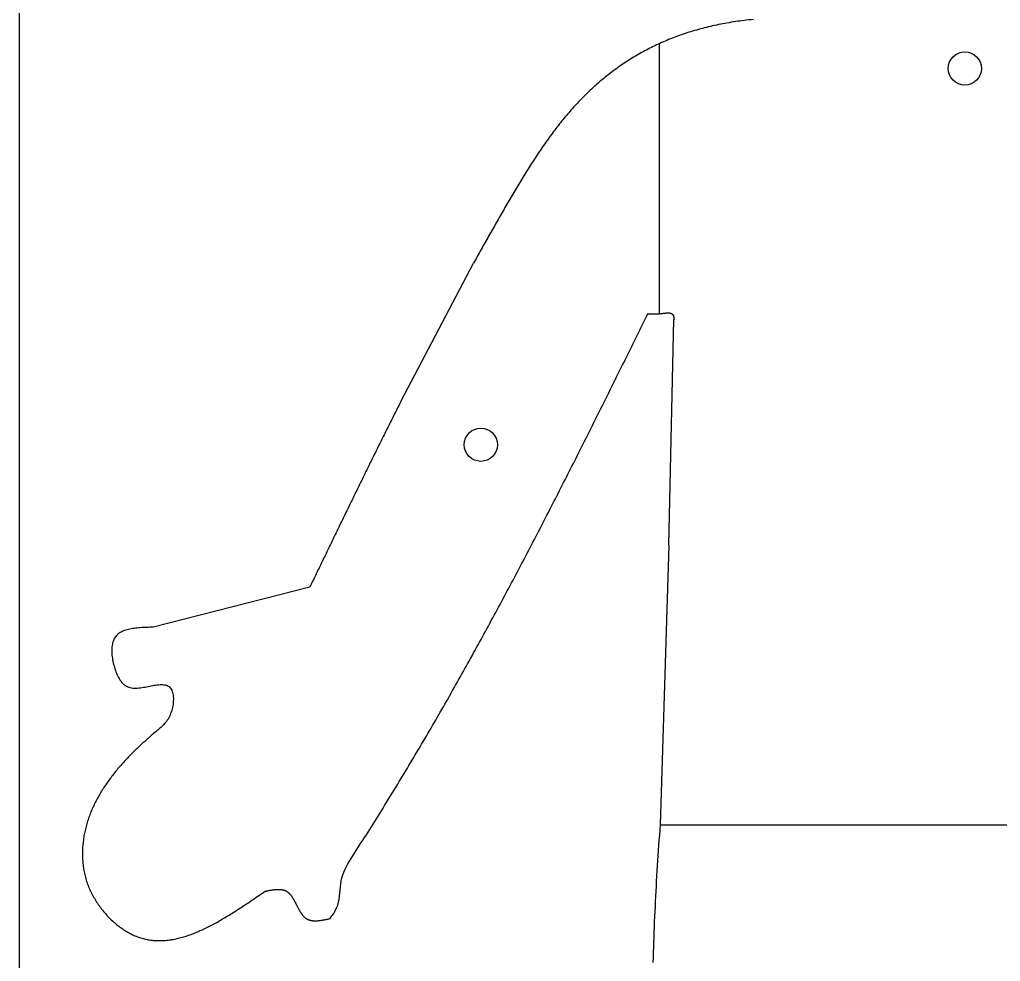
# Model space of a CAD drawing. Header units: millimetres. Extents: x 289 to 9778, y -894 to 6380.
# Drawn here: x 7444.5 to 7739.6, y 351.7 to 635.1 of the extents above; entities that cross this region are included whole.
import ezdxf

# ---------------------------------------------------------------- set-up
doc = ezdxf.new("R2010")
doc.units = ezdxf.units.MM
doc.layers.add('RANGO', color=6, linetype='Continuous')

msp = doc.modelspace()

# ---------------------------------------------------------------- linework, layer by layer
for p, q in [((7637.03, 546.64), (7637.03, 627.94)), ((7559.19, 520.26), (7581.07, 561.85)), ((7639.85, 476.96), (7641.36, 544.86)), ((7639.85, 476.96), (7637.2, 392.8)), ((7531.79, 464.36), (7484.69, 452.29)), ((7637.2, 392.8), (7820.54, 392.8))]:
    msp.add_line(p, q)
msp.add_lwpolyline([(7444.48, 963.97), (8014.48, 963.97), (8014.48, 63.97), (7444.48, 63.97)], close=True)
for points in [[(7665.25, 635.18, 0), (7664.57, 635.11, 0), (7663.89, 635.04, 0), (7663.21, 634.96, 0), (7662.54, 634.88, 0), (7661.87, 634.8, 0), (7661.21, 634.71, 0), (7660.55, 634.62, 0), (7659.9, 634.52, 0), (7659.24, 634.42, 0), (7658.6, 634.32, 0), (7657.95, 634.21, 0), (7657.31, 634.1, 0), (7656.68, 633.99, 0), (7656.04, 633.87, 0), (7655.41, 633.75, 0), (7654.79, 633.62, 0), (7654.17, 633.49, 0), (7653.55, 633.36, 0), (7652.93, 633.22, 0), (7652.32, 633.08, 0), (7651.71, 632.94, 0), (7651.11, 632.79, 0), (7650.51, 632.64, 0), (7649.91, 632.49, 0), (7649.32, 632.33, 0), (7648.73, 632.17, 0), (7648.14, 632, 0), (7647.56, 631.83, 0), (7646.98, 631.66, 0), (7646.4, 631.49, 0), (7645.83, 631.31, 0), (7645.26, 631.13, 0), (7644.7, 630.94, 0), (7644.13, 630.75, 0), (7643.57, 630.56, 0), (7643.02, 630.36, 0), (7642.46, 630.16, 0), (7641.91, 629.96, 0), (7641.37, 629.75, 0), (7640.82, 629.54, 0), (7640.28, 629.33, 0), (7639.75, 629.11, 0), (7639.21, 628.89, 0), (7638.68, 628.67, 0), (7638.16, 628.44, 0), (7637.63, 628.21, 0), (7637.11, 627.98, 0), (7636.59, 627.74, 0), (7636.08, 627.5, 0), (7635.57, 627.26, 0), (7635.06, 627.01, 0), (7634.55, 626.76, 0), (7634.05, 626.51, 0), (7633.55, 626.25, 0), (7633.05, 625.99, 0), (7632.56, 625.73, 0), (7632.06, 625.46, 0), (7631.58, 625.19, 0), (7631.09, 624.92, 0), (7630.61, 624.64, 0), (7630.13, 624.37, 0), (7629.65, 624.08, 0), (7629.18, 623.8, 0), (7628.71, 623.51, 0), (7628.24, 623.22, 0), (7627.77, 622.93, 0), (7627.31, 622.63, 0), (7626.85, 622.33, 0), (7626.39, 622.02, 0), (7625.93, 621.72, 0), (7625.48, 621.41, 0), (7625.03, 621.1, 0), (7624.58, 620.78, 0), (7624.14, 620.46, 0), (7623.7, 620.14, 0), (7623.26, 619.82, 0), (7622.82, 619.49, 0), (7622.39, 619.16, 0), (7621.95, 618.83, 0), (7621.52, 618.49, 0), (7621.1, 618.15, 0), (7620.67, 617.81, 0), (7620.25, 617.46, 0), (7619.83, 617.12, 0), (7619.41, 616.77, 0), (7619, 616.41, 0), (7618.58, 616.06, 0), (7618.17, 615.7, 0), (7617.77, 615.33, 0), (7617.36, 614.97, 0), (7616.96, 614.6, 0), (7616.56, 614.23, 0), (7616.16, 613.86, 0), (7615.76, 613.48, 0), (7615.37, 613.1, 0), (7614.97, 612.72, 0), (7614.58, 612.34, 0), (7614.2, 611.95, 0), (7613.81, 611.56, 0), (7613.43, 611.17, 0), (7613.04, 610.77, 0), (7612.66, 610.38, 0), (7612.29, 609.98, 0), (7611.91, 609.57, 0), (7611.54, 609.17, 0), (7611.17, 608.76, 0), (7610.8, 608.35, 0), (7610.43, 607.94, 0), (7610.06, 607.52, 0), (7609.7, 607.1, 0), (7609.34, 606.68, 0), (7608.98, 606.26, 0), (7608.62, 605.83, 0), (7608.26, 605.4, 0), (7607.91, 604.97, 0), (7607.56, 604.54, 0), (7607.21, 604.1, 0), (7606.86, 603.66, 0), (7606.51, 603.22, 0), (7606.16, 602.78, 0), (7605.82, 602.33, 0), (7605.48, 601.88, 0), (7605.14, 601.43, 0), (7604.8, 600.98, 0), (7604.46, 600.53, 0), (7604.13, 600.07, 0), (7603.79, 599.61, 0), (7603.46, 599.15, 0), (7603.13, 598.69, 0), (7602.8, 598.22, 0), (7602.47, 597.76, 0), (7602.14, 597.29, 0), (7601.82, 596.82, 0), (7601.49, 596.35, 0), (7601.17, 595.87, 0), (7600.85, 595.4, 0), (7600.53, 594.92, 0), (7600.21, 594.44, 0), (7599.89, 593.96, 0), (7599.58, 593.48, 0), (7599.26, 593, 0), (7598.95, 592.51, 0), (7598.63, 592.03, 0), (7598.32, 591.54, 0), (7598.01, 591.05, 0), (7597.7, 590.56, 0), (7597.39, 590.07, 0), (7597.08, 589.58, 0), (7596.78, 589.09, 0), (7596.47, 588.59, 0), (7596.17, 588.1, 0), (7595.86, 587.6, 0), (7595.56, 587.11, 0), (7595.26, 586.61, 0), (7594.96, 586.11, 0), (7594.65, 585.61, 0), (7594.35, 585.11, 0), (7594.06, 584.61, 0), (7593.76, 584.11, 0), (7593.46, 583.61, 0), (7593.16, 583.11, 0), (7592.86, 582.6, 0), (7592.57, 582.1, 0), (7592.27, 581.6, 0), (7591.98, 581.09, 0), (7591.68, 580.59, 0), (7591.39, 580.08, 0), (7591.1, 579.58, 0), (7590.8, 579.07, 0), (7590.51, 578.57, 0), (7590.22, 578.06, 0), (7589.93, 577.56, 0), (7589.64, 577.05, 0), (7589.35, 576.55, 0), (7589.06, 576.04, 0), (7588.77, 575.54, 0), (7588.48, 575.03, 0), (7588.19, 574.52, 0), (7587.9, 574.02, 0), (7587.61, 573.51, 0), (7587.32, 573.01, 0), (7587.03, 572.5, 0), (7586.75, 571.99, 0), (7586.46, 571.49, 0), (7586.17, 570.98, 0), (7585.89, 570.48, 0), (7585.6, 569.97, 0), (7585.31, 569.46, 0), (7585.03, 568.96, 0), (7584.74, 568.45, 0), (7584.46, 567.94, 0), (7584.17, 567.43, 0), (7583.89, 566.93, 0), (7583.61, 566.42, 0), (7583.32, 565.91, 0), (7583.04, 565.41, 0), (7582.76, 564.9, 0), (7582.48, 564.39, 0), (7582.19, 563.88, 0), (7581.91, 563.38, 0), (7581.63, 562.87, 0), (7581.35, 562.36, 0), (7581.07, 561.85, 0)], [(7537.93, 364.62, 0), (7538.46, 365.4, 0), (7538.97, 366.19, 0), (7539.43, 366.98, 0), (7539.85, 367.8, 0), (7540.18, 368.65, 0), (7540.43, 369.52, 0), (7540.61, 370.42, 0), (7540.73, 371.34, 0), (7540.83, 372.27, 0), (7540.91, 373.2, 0), (7540.99, 374.13, 0), (7541.1, 375.06, 0), (7541.26, 375.97, 0), (7541.47, 376.86, 0), (7541.73, 377.74, 0), (7542.06, 378.59, 0), (7542.43, 379.44, 0), (7542.83, 380.27, 0), (7543.27, 381.08, 0), (7543.74, 381.89, 0), (7544.23, 382.7, 0), (7544.74, 383.5, 0), (7545.25, 384.29, 0), (7545.76, 385.09, 0), (7546.27, 385.88, 0), (7546.78, 386.68, 0), (7547.29, 387.47, 0), (7547.8, 388.27, 0), (7548.3, 389.07, 0), (7548.81, 389.86, 0), (7549.32, 390.66, 0), (7549.82, 391.46, 0), (7550.32, 392.25, 0), (7550.83, 393.05, 0), (7551.33, 393.85, 0), (7551.83, 394.65, 0), (7552.33, 395.45, 0), (7552.82, 396.24, 0), (7553.32, 397.04, 0), (7553.82, 397.84, 0), (7554.31, 398.64, 0), (7554.81, 399.44, 0), (7555.3, 400.24, 0), (7555.79, 401.04, 0), (7556.28, 401.84, 0), (7556.77, 402.64, 0), (7557.26, 403.44, 0), (7557.75, 404.24, 0), (7558.24, 405.04, 0), (7558.72, 405.85, 0), (7559.21, 406.65, 0), (7559.69, 407.45, 0), (7560.18, 408.25, 0), (7560.66, 409.05, 0), (7561.14, 409.86, 0), (7561.62, 410.66, 0), (7562.1, 411.46, 0), (7562.58, 412.26, 0), (7563.06, 413.07, 0), (7563.54, 413.87, 0), (7564.01, 414.67, 0), (7564.49, 415.48, 0), (7564.96, 416.28, 0), (7565.44, 417.09, 0), (7565.91, 417.89, 0), (7566.38, 418.69, 0), (7566.86, 419.5, 0), (7567.33, 420.3, 0), (7567.8, 421.11, 0), (7568.26, 421.92, 0), (7568.73, 422.72, 0), (7569.2, 423.53, 0), (7569.67, 424.33, 0), (7570.13, 425.14, 0), (7570.6, 425.94, 0), (7571.06, 426.75, 0), (7571.52, 427.56, 0), (7571.99, 428.37, 0), (7572.45, 429.17, 0), (7572.91, 429.98, 0), (7573.37, 430.79, 0), (7573.83, 431.59, 0), (7574.29, 432.4, 0), (7574.75, 433.21, 0), (7575.2, 434.02, 0), (7575.66, 434.83, 0), (7576.11, 435.63, 0), (7576.57, 436.44, 0), (7577.02, 437.25, 0), (7577.48, 438.06, 0), (7577.93, 438.87, 0), (7578.38, 439.68, 0), (7578.83, 440.49, 0), (7579.28, 441.3, 0), (7579.73, 442.11, 0), (7580.18, 442.92, 0), (7580.63, 443.73, 0), (7581.08, 444.54, 0), (7581.53, 445.35, 0), (7581.97, 446.16, 0), (7582.42, 446.97, 0), (7582.87, 447.78, 0), (7583.31, 448.59, 0), (7583.75, 449.4, 0), (7584.2, 450.22, 0), (7584.64, 451.03, 0), (7585.08, 451.84, 0), (7585.52, 452.65, 0), (7585.96, 453.46, 0), (7586.4, 454.27, 0), (7586.84, 455.09, 0), (7587.28, 455.9, 0), (7587.72, 456.71, 0), (7588.16, 457.52, 0), (7588.6, 458.34, 0), (7589.03, 459.15, 0), (7589.47, 459.96, 0), (7589.91, 460.78, 0), (7590.34, 461.59, 0), (7590.77, 462.4, 0), (7591.21, 463.22, 0), (7591.64, 464.03, 0), (7592.07, 464.84, 0), (7592.51, 465.66, 0), (7592.94, 466.47, 0), (7593.37, 467.29, 0), (7593.8, 468.1, 0), (7594.23, 468.91, 0), (7594.66, 469.73, 0), (7595.09, 470.54, 0), (7595.52, 471.36, 0), (7595.95, 472.17, 0), (7596.37, 472.99, 0), (7596.8, 473.8, 0), (7597.23, 474.62, 0), (7597.65, 475.43, 0), (7598.08, 476.25, 0), (7598.5, 477.07, 0), (7598.93, 477.88, 0), (7599.35, 478.7, 0), (7599.78, 479.51, 0), (7600.2, 480.33, 0), (7600.62, 481.14, 0), (7601.05, 481.96, 0), (7601.47, 482.78, 0), (7601.89, 483.59, 0), (7602.31, 484.41, 0), (7602.73, 485.23, 0), (7603.15, 486.04, 0), (7603.57, 486.86, 0), (7603.99, 487.68, 0), (7604.41, 488.49, 0), (7604.83, 489.31, 0), (7605.25, 490.13, 0), (7605.67, 490.95, 0), (7606.09, 491.76, 0), (7606.51, 492.58, 0), (7606.92, 493.4, 0), (7607.34, 494.22, 0), (7607.76, 495.03, 0), (7608.17, 495.85, 0), (7608.59, 496.67, 0), (7609, 497.49, 0), (7609.42, 498.3, 0), (7609.83, 499.12, 0), (7610.25, 499.94, 0), (7610.66, 500.76, 0), (7611.08, 501.58, 0), (7611.49, 502.39, 0), (7611.9, 503.21, 0), (7612.32, 504.03, 0), (7612.73, 504.85, 0), (7613.14, 505.67, 0), (7613.55, 506.49, 0), (7613.97, 507.31, 0), (7614.38, 508.12, 0), (7614.79, 508.94, 0), (7615.2, 509.76, 0), (7615.61, 510.58, 0), (7616.02, 511.4, 0), (7616.43, 512.22, 0), (7616.84, 513.04, 0), (7617.25, 513.86, 0), (7617.66, 514.68, 0), (7618.07, 515.5, 0), (7618.48, 516.32, 0), (7618.89, 517.13, 0), (7619.3, 517.95, 0), (7619.71, 518.77, 0), (7620.12, 519.59, 0), (7620.53, 520.41, 0), (7620.93, 521.23, 0), (7621.34, 522.05, 0), (7621.75, 522.87, 0), (7622.16, 523.69, 0), (7622.57, 524.51, 0), (7622.97, 525.33, 0), (7623.38, 526.15, 0), (7623.79, 526.97, 0), (7624.2, 527.79, 0), (7624.6, 528.61, 0), (7625.01, 529.43, 0), (7625.42, 530.25, 0), (7625.82, 531.07, 0), (7626.23, 531.89, 0), (7626.64, 532.71, 0), (7627.04, 533.53, 0), (7627.45, 534.35, 0), (7627.86, 535.17, 0), (7628.26, 535.99, 0), (7628.67, 536.81, 0), (7629.07, 537.63, 0), (7629.48, 538.45, 0), (7629.89, 539.27, 0), (7630.29, 540.09, 0), (7630.7, 540.91, 0), (7631.1, 541.73, 0), (7631.51, 542.55, 0), (7631.91, 543.37, 0), (7632.32, 544.19, 0), (7632.73, 545.01, 0), (7633.13, 545.83, 0), (7633.54, 546.65, 0)], [(7633.54, 546.65, 0), (7633.59, 546.65, 0), (7633.63, 546.64, 0), (7633.68, 546.64, 0), (7633.73, 546.64, 0), (7633.78, 546.64, 0), (7633.82, 546.63, 0), (7633.87, 546.63, 0), (7633.92, 546.63, 0), (7633.97, 546.63, 0), (7634.02, 546.62, 0), (7634.06, 546.62, 0), (7634.11, 546.62, 0), (7634.16, 546.62, 0), (7634.21, 546.62, 0), (7634.26, 546.61, 0), (7634.3, 546.61, 0), (7634.35, 546.61, 0), (7634.4, 546.61, 0), (7634.45, 546.6, 0), (7634.5, 546.6, 0), (7634.55, 546.6, 0), (7634.59, 546.6, 0), (7634.64, 546.6, 0), (7634.69, 546.6, 0), (7634.74, 546.59, 0), (7634.79, 546.59, 0), (7634.84, 546.59, 0), (7634.89, 546.59, 0), (7634.94, 546.59, 0), (7634.99, 546.59, 0), (7635.03, 546.59, 0), (7635.08, 546.58, 0), (7635.13, 546.58, 0), (7635.18, 546.58, 0), (7635.23, 546.58, 0), (7635.28, 546.58, 0), (7635.33, 546.58, 0), (7635.38, 546.58, 0), (7635.43, 546.58, 0), (7635.48, 546.58, 0), (7635.53, 546.58, 0), (7635.58, 546.58, 0), (7635.63, 546.58, 0), (7635.68, 546.58, 0), (7635.74, 546.58, 0), (7635.79, 546.58, 0), (7635.84, 546.58, 0), (7635.89, 546.58, 0), (7635.94, 546.58, 0), (7635.99, 546.58, 0), (7636.04, 546.59, 0), (7636.09, 546.59, 0), (7636.15, 546.59, 0), (7636.2, 546.59, 0), (7636.25, 546.59, 0), (7636.3, 546.59, 0), (7636.36, 546.6, 0), (7636.41, 546.6, 0), (7636.46, 546.6, 0), (7636.52, 546.6, 0), (7636.57, 546.61, 0), (7636.62, 546.61, 0), (7636.68, 546.61, 0), (7636.73, 546.62, 0), (7636.78, 546.62, 0), (7636.84, 546.63, 0), (7636.89, 546.63, 0), (7636.95, 546.63, 0), (7637, 546.64, 0), (7637.06, 546.64, 0), (7637.11, 546.65, 0), (7637.17, 546.65, 0), (7637.22, 546.66, 0), (7637.28, 546.66, 0), (7637.34, 546.67, 0), (7637.39, 546.68, 0), (7637.45, 546.68, 0), (7637.51, 546.69, 0), (7637.56, 546.69, 0), (7637.62, 546.7, 0), (7637.68, 546.71, 0), (7637.73, 546.71, 0), (7637.79, 546.72, 0), (7637.85, 546.73, 0), (7637.9, 546.73, 0), (7637.96, 546.74, 0), (7638.02, 546.75, 0), (7638.08, 546.75, 0), (7638.13, 546.76, 0), (7638.19, 546.77, 0), (7638.25, 546.77, 0), (7638.3, 546.78, 0), (7638.36, 546.79, 0), (7638.42, 546.79, 0), (7638.47, 546.8, 0), (7638.53, 546.8, 0), (7638.58, 546.81, 0), (7638.64, 546.82, 0), (7638.7, 546.82, 0), (7638.75, 546.83, 0), (7638.81, 546.83, 0), (7638.86, 546.84, 0), (7638.92, 546.84, 0), (7638.97, 546.84, 0), (7639.03, 546.85, 0), (7639.08, 546.85, 0), (7639.13, 546.85, 0), (7639.19, 546.86, 0), (7639.24, 546.86, 0), (7639.29, 546.86, 0), (7639.34, 546.86, 0), (7639.4, 546.87, 0), (7639.45, 546.87, 0), (7639.5, 546.87, 0), (7639.55, 546.87, 0), (7639.6, 546.87, 0), (7639.65, 546.87, 0), (7639.7, 546.86, 0), (7639.75, 546.86, 0), (7639.79, 546.86, 0), (7639.84, 546.86, 0), (7639.89, 546.85, 0), (7639.93, 546.85, 0), (7639.98, 546.84, 0), (7640.02, 546.84, 0), (7640.07, 546.83, 0), (7640.11, 546.83, 0), (7640.16, 546.82, 0), (7640.2, 546.81, 0), (7640.24, 546.8, 0), (7640.28, 546.79, 0), (7640.32, 546.78, 0), (7640.36, 546.77, 0), (7640.4, 546.76, 0), (7640.44, 546.75, 0), (7640.48, 546.74, 0), (7640.51, 546.72, 0), (7640.55, 546.71, 0), (7640.58, 546.69, 0), (7640.62, 546.68, 0), (7640.65, 546.66, 0), (7640.68, 546.64, 0), (7640.72, 546.62, 0), (7640.75, 546.6, 0), (7640.78, 546.58, 0), (7640.81, 546.56, 0), (7640.83, 546.54, 0), (7640.86, 546.52, 0), (7640.89, 546.49, 0), (7640.91, 546.47, 0), (7640.94, 546.44, 0), (7640.96, 546.42, 0), (7640.99, 546.39, 0), (7641.01, 546.36, 0), (7641.03, 546.33, 0), (7641.05, 546.31, 0), (7641.07, 546.28, 0), (7641.09, 546.24, 0), (7641.11, 546.21, 0), (7641.13, 546.18, 0), (7641.15, 546.15, 0), (7641.16, 546.11, 0), (7641.18, 546.08, 0), (7641.19, 546.04, 0), (7641.21, 546.01, 0), (7641.22, 545.97, 0), (7641.24, 545.93, 0), (7641.25, 545.9, 0), (7641.26, 545.86, 0), (7641.27, 545.82, 0), (7641.28, 545.78, 0), (7641.29, 545.74, 0), (7641.3, 545.7, 0), (7641.31, 545.66, 0), (7641.32, 545.61, 0), (7641.32, 545.57, 0), (7641.33, 545.53, 0), (7641.34, 545.48, 0), (7641.34, 545.44, 0), (7641.35, 545.39, 0), (7641.35, 545.35, 0), (7641.36, 545.3, 0), (7641.36, 545.25, 0), (7641.36, 545.2, 0), (7641.36, 545.16, 0), (7641.37, 545.11, 0), (7641.37, 545.06, 0), (7641.37, 545.01, 0), (7641.37, 544.96, 0), (7641.37, 544.91, 0), (7641.37, 544.86, 0)], [(7559.19, 520.26, 0), (7558.97, 519.83, 0), (7558.75, 519.39, 0), (7558.53, 518.95, 0), (7558.3, 518.51, 0), (7558.08, 518.07, 0), (7557.86, 517.63, 0), (7557.64, 517.19, 0), (7557.42, 516.75, 0), (7557.2, 516.31, 0), (7556.98, 515.87, 0), (7556.76, 515.43, 0), (7556.54, 515, 0), (7556.32, 514.56, 0), (7556.1, 514.12, 0), (7555.88, 513.68, 0), (7555.66, 513.24, 0), (7555.44, 512.8, 0), (7555.22, 512.36, 0), (7555, 511.92, 0), (7554.78, 511.48, 0), (7554.57, 511.04, 0), (7554.35, 510.6, 0), (7554.13, 510.16, 0), (7553.91, 509.72, 0), (7553.69, 509.28, 0), (7553.47, 508.84, 0), (7553.25, 508.4, 0), (7553.04, 507.97, 0), (7552.82, 507.53, 0), (7552.6, 507.09, 0), (7552.38, 506.65, 0), (7552.16, 506.21, 0), (7551.95, 505.77, 0), (7551.73, 505.33, 0), (7551.51, 504.89, 0), (7551.29, 504.45, 0), (7551.08, 504.01, 0), (7550.86, 503.57, 0), (7550.64, 503.13, 0), (7550.43, 502.69, 0), (7550.21, 502.25, 0), (7549.99, 501.81, 0), (7549.78, 501.37, 0), (7549.56, 500.93, 0), (7549.34, 500.49, 0), (7549.13, 500.05, 0), (7548.91, 499.61, 0), (7548.69, 499.17, 0), (7548.48, 498.73, 0), (7548.26, 498.29, 0), (7548.05, 497.85, 0), (7547.83, 497.41, 0), (7547.61, 496.97, 0), (7547.4, 496.53, 0), (7547.18, 496.09, 0), (7546.97, 495.65, 0), (7546.75, 495.21, 0), (7546.54, 494.77, 0), (7546.32, 494.33, 0), (7546.11, 493.89, 0), (7545.89, 493.45, 0), (7545.68, 493.01, 0), (7545.46, 492.57, 0), (7545.25, 492.12, 0), (7545.03, 491.68, 0), (7544.82, 491.24, 0), (7544.6, 490.8, 0), (7544.39, 490.36, 0), (7544.17, 489.92, 0), (7543.96, 489.48, 0), (7543.74, 489.04, 0), (7543.53, 488.6, 0), (7543.31, 488.16, 0), (7543.1, 487.72, 0), (7542.89, 487.28, 0), (7542.67, 486.84, 0), (7542.46, 486.4, 0), (7542.24, 485.96, 0), (7542.03, 485.52, 0), (7541.82, 485.08, 0), (7541.6, 484.64, 0), (7541.39, 484.2, 0), (7541.17, 483.76, 0), (7540.96, 483.32, 0), (7540.75, 482.87, 0), (7540.53, 482.43, 0), (7540.32, 481.99, 0), (7540.11, 481.55, 0), (7539.89, 481.11, 0), (7539.68, 480.67, 0), (7539.47, 480.23, 0), (7539.25, 479.79, 0), (7539.04, 479.35, 0), (7538.83, 478.91, 0), (7538.61, 478.47, 0), (7538.4, 478.03, 0), (7538.19, 477.59, 0), (7537.97, 477.15, 0), (7537.76, 476.71, 0), (7537.55, 476.26, 0), (7537.33, 475.82, 0), (7537.12, 475.38, 0), (7536.91, 474.94, 0), (7536.69, 474.5, 0), (7536.48, 474.06, 0), (7536.27, 473.62, 0), (7536.05, 473.18, 0), (7535.84, 472.74, 0), (7535.63, 472.3, 0), (7535.42, 471.86, 0), (7535.2, 471.42, 0), (7534.99, 470.98, 0), (7534.78, 470.53, 0), (7534.56, 470.09, 0), (7534.35, 469.65, 0), (7534.14, 469.21, 0), (7533.93, 468.77, 0), (7533.71, 468.33, 0), (7533.5, 467.89, 0), (7533.29, 467.45, 0), (7533.08, 467.01, 0), (7532.86, 466.57, 0), (7532.65, 466.13, 0), (7532.44, 465.69, 0), (7532.22, 465.24, 0), (7532.01, 464.8, 0), (7531.8, 464.36, 0)], [(7484.69, 452.29, 0), (7484.19, 452.27, 0), (7483.7, 452.26, 0), (7483.2, 452.25, 0), (7482.71, 452.23, 0), (7482.22, 452.21, 0), (7481.73, 452.19, 0), (7481.25, 452.16, 0), (7480.77, 452.13, 0), (7480.3, 452.1, 0), (7479.84, 452.05, 0), (7479.38, 452, 0), (7478.93, 451.95, 0), (7478.49, 451.88, 0), (7478.05, 451.81, 0), (7477.63, 451.73, 0), (7477.22, 451.64, 0), (7476.82, 451.54, 0), (7476.44, 451.42, 0), (7476.06, 451.3, 0), (7475.7, 451.16, 0), (7475.36, 451.01, 0), (7475.02, 450.84, 0), (7474.71, 450.67, 0), (7474.41, 450.47, 0), (7474.13, 450.26, 0), (7473.87, 450.03, 0), (7473.62, 449.79, 0), (7473.4, 449.53, 0), (7473.2, 449.25, 0), (7473.01, 448.95, 0), (7472.85, 448.63, 0), (7472.7, 448.3, 0), (7472.58, 447.95, 0), (7472.47, 447.59, 0), (7472.38, 447.22, 0), (7472.31, 446.83, 0), (7472.26, 446.43, 0), (7472.22, 446.02, 0), (7472.2, 445.6, 0), (7472.19, 445.17, 0), (7472.2, 444.73, 0), (7472.23, 444.29, 0), (7472.26, 443.85, 0), (7472.31, 443.39, 0), (7472.38, 442.94, 0), (7472.46, 442.48, 0), (7472.55, 442.02, 0), (7472.65, 441.57, 0), (7472.76, 441.11, 0), (7472.88, 440.65, 0), (7473.02, 440.2, 0), (7473.16, 439.75, 0), (7473.31, 439.3, 0), (7473.47, 438.86, 0), (7473.64, 438.43, 0), (7473.82, 438.01, 0), (7474.01, 437.6, 0), (7474.22, 437.2, 0), (7474.43, 436.82, 0), (7474.66, 436.45, 0), (7474.9, 436.11, 0), (7475.16, 435.78, 0), (7475.43, 435.48, 0), (7475.71, 435.2, 0), (7476.01, 434.94, 0), (7476.32, 434.72, 0), (7476.66, 434.52, 0), (7477.01, 434.35, 0), (7477.38, 434.22, 0), (7477.76, 434.12, 0), (7478.16, 434.05, 0), (7478.57, 434, 0), (7479, 433.98, 0), (7479.44, 433.98, 0), (7479.88, 433.99, 0), (7480.34, 434.03, 0), (7480.8, 434.08, 0), (7481.26, 434.15, 0), (7481.73, 434.22, 0), (7482.21, 434.3, 0), (7482.68, 434.39, 0), (7483.15, 434.48, 0), (7483.62, 434.57, 0), (7484.09, 434.66, 0), (7484.55, 434.74, 0), (7485, 434.82, 0), (7485.45, 434.89, 0), (7485.89, 434.95, 0), (7486.31, 434.99, 0), (7486.73, 435.02, 0), (7487.13, 435.04, 0), (7487.51, 435.03, 0), (7487.88, 435, 0), (7488.23, 434.94, 0), (7488.57, 434.86, 0), (7488.88, 434.74, 0), (7489.16, 434.6, 0), (7489.43, 434.42, 0), (7489.67, 434.2, 0), (7489.88, 433.95, 0), (7490.07, 433.67, 0), (7490.23, 433.35, 0), (7490.37, 433.01, 0), (7490.49, 432.64, 0), (7490.58, 432.24, 0), (7490.65, 431.83, 0), (7490.7, 431.4, 0), (7490.73, 430.96, 0), (7490.73, 430.5, 0), (7490.72, 430.03, 0), (7490.68, 429.56, 0), (7490.63, 429.08, 0), (7490.56, 428.6, 0), (7490.46, 428.13, 0), (7490.35, 427.65, 0), (7490.23, 427.19, 0), (7490.08, 426.73, 0), (7489.92, 426.28, 0), (7489.75, 425.85, 0), (7489.55, 425.43, 0), (7489.35, 425.04, 0), (7489.13, 424.66, 0), (7488.89, 424.3, 0), (7488.64, 423.96, 0), (7488.39, 423.63, 0), (7488.12, 423.31, 0), (7487.84, 423.01, 0), (7487.56, 422.72, 0), (7487.27, 422.43, 0), (7486.97, 422.15, 0), (7486.67, 421.88, 0), (7486.36, 421.62, 0), (7486.05, 421.35, 0), (7485.74, 421.09, 0), (7485.43, 420.82, 0), (7485.12, 420.56, 0), (7484.8, 420.3, 0), (7484.49, 420.03, 0), (7484.18, 419.76, 0), (7483.87, 419.49, 0), (7483.56, 419.22, 0), (7483.25, 418.95, 0), (7482.94, 418.67, 0), (7482.63, 418.4, 0), (7482.32, 418.12, 0), (7482.01, 417.84, 0), (7481.7, 417.56, 0), (7481.39, 417.28, 0), (7481.08, 416.99, 0), (7480.78, 416.71, 0), (7480.47, 416.42, 0), (7480.17, 416.13, 0), (7479.86, 415.84, 0), (7479.56, 415.55, 0), (7479.26, 415.26, 0), (7478.96, 414.97, 0), (7478.66, 414.67, 0), (7478.36, 414.37, 0), (7478.06, 414.08, 0), (7477.77, 413.77, 0), (7477.48, 413.47, 0), (7477.18, 413.17, 0), (7476.89, 412.86, 0), (7476.6, 412.56, 0), (7476.32, 412.25, 0), (7476.03, 411.94, 0), (7475.74, 411.63, 0), (7475.46, 411.32, 0), (7475.18, 411, 0), (7474.9, 410.69, 0), (7474.63, 410.37, 0), (7474.35, 410.05, 0), (7474.08, 409.73, 0), (7473.81, 409.41, 0), (7473.54, 409.08, 0), (7473.27, 408.76, 0), (7473.01, 408.43, 0), (7472.75, 408.1, 0), (7472.49, 407.77, 0), (7472.23, 407.44, 0), (7471.98, 407.1, 0), (7471.72, 406.77, 0), (7471.48, 406.43, 0), (7471.23, 406.09, 0), (7470.99, 405.75, 0), (7470.74, 405.41, 0), (7470.51, 405.06, 0), (7470.27, 404.72, 0), (7470.04, 404.37, 0), (7469.81, 404.02, 0), (7469.58, 403.67, 0), (7469.36, 403.32, 0), (7469.14, 402.97, 0), (7468.92, 402.61, 0), (7468.71, 402.25, 0), (7468.5, 401.89, 0), (7468.29, 401.53, 0), (7468.09, 401.17, 0), (7467.89, 400.81, 0), (7467.69, 400.44, 0), (7467.5, 400.07, 0), (7467.31, 399.7, 0), (7467.12, 399.33, 0), (7466.94, 398.96, 0), (7466.76, 398.59, 0), (7466.59, 398.21, 0), (7466.42, 397.83, 0), (7466.25, 397.45, 0), (7466.09, 397.07, 0), (7465.93, 396.69, 0), (7465.78, 396.3, 0), (7465.63, 395.92, 0), (7465.48, 395.53, 0), (7465.34, 395.14, 0), (7465.21, 394.74, 0), (7465.07, 394.35, 0), (7464.94, 393.95, 0), (7464.82, 393.56, 0), (7464.7, 393.16, 0), (7464.59, 392.76, 0), (7464.48, 392.35, 0), (7464.37, 391.95, 0), (7464.27, 391.55, 0), (7464.18, 391.14, 0), (7464.09, 390.73, 0), (7464, 390.32, 0), (7463.92, 389.91, 0), (7463.85, 389.5, 0), (7463.78, 389.09, 0), (7463.71, 388.67, 0), (7463.66, 388.26, 0), (7463.6, 387.85, 0), (7463.55, 387.43, 0), (7463.51, 387.01, 0), (7463.47, 386.6, 0), (7463.44, 386.18, 0), (7463.42, 385.76, 0), (7463.4, 385.34, 0), (7463.38, 384.93, 0), (7463.37, 384.51, 0), (7463.37, 384.09, 0), (7463.37, 383.67, 0), (7463.38, 383.25, 0), (7463.4, 382.83, 0), (7463.42, 382.41, 0), (7463.45, 382, 0), (7463.48, 381.58, 0), (7463.52, 381.16, 0), (7463.57, 380.75, 0), (7463.62, 380.33, 0), (7463.68, 379.91, 0), (7463.75, 379.5, 0), (7463.82, 379.08, 0), (7463.9, 378.67, 0), (7463.99, 378.26, 0), (7464.08, 377.85, 0), (7464.18, 377.44, 0), (7464.29, 377.03, 0), (7464.4, 376.62, 0), (7464.52, 376.21, 0), (7464.65, 375.81, 0), (7464.79, 375.41, 0), (7464.93, 375, 0), (7465.08, 374.6, 0), (7465.24, 374.2, 0), (7465.4, 373.81, 0), (7465.57, 373.41, 0), (7465.75, 373.02, 0), (7465.94, 372.63, 0), (7466.13, 372.24, 0), (7466.33, 371.85, 0), (7466.53, 371.47, 0), (7466.74, 371.09, 0), (7466.96, 370.71, 0), (7467.18, 370.34, 0), (7467.41, 369.97, 0), (7467.64, 369.6, 0), (7467.88, 369.23, 0), (7468.13, 368.87, 0), (7468.38, 368.51, 0), (7468.63, 368.16, 0), (7468.9, 367.81, 0), (7469.16, 367.46, 0), (7469.43, 367.12, 0), (7469.71, 366.78, 0), (7469.99, 366.45, 0), (7470.27, 366.12, 0), (7470.56, 365.8, 0), (7470.85, 365.48, 0), (7471.15, 365.17, 0), (7471.45, 364.86, 0), (7471.76, 364.55, 0), (7472.06, 364.25, 0), (7472.38, 363.96, 0), (7472.69, 363.67, 0), (7473.01, 363.39, 0), (7473.33, 363.12, 0), (7473.66, 362.85, 0), (7473.99, 362.58, 0), (7474.32, 362.32, 0), (7474.65, 362.07, 0), (7474.99, 361.83, 0), (7475.33, 361.59, 0), (7475.67, 361.36, 0), (7476.02, 361.13, 0), (7476.36, 360.92, 0), (7476.71, 360.71, 0), (7477.06, 360.5, 0), (7477.41, 360.31, 0), (7477.77, 360.12, 0), (7478.12, 359.94, 0), (7478.48, 359.76, 0), (7478.83, 359.6, 0), (7479.19, 359.44, 0), (7479.55, 359.29, 0), (7479.91, 359.15, 0), (7480.28, 359.02, 0), (7480.64, 358.9, 0), (7481, 358.78, 0), (7481.37, 358.67, 0), (7481.73, 358.57, 0), (7482.1, 358.48, 0), (7482.46, 358.4, 0), (7482.83, 358.32, 0), (7483.2, 358.25, 0), (7483.57, 358.19, 0), (7483.94, 358.14, 0), (7484.31, 358.09, 0), (7484.68, 358.05, 0), (7485.05, 358.02, 0), (7485.42, 358, 0), (7485.79, 357.98, 0), (7486.17, 357.97, 0), (7486.54, 357.97, 0), (7486.92, 357.97, 0), (7487.29, 357.98, 0), (7487.67, 358, 0), (7488.05, 358.02, 0), (7488.42, 358.05, 0), (7488.8, 358.09, 0), (7489.18, 358.13, 0), (7489.56, 358.18, 0), (7489.94, 358.23, 0), (7490.32, 358.29, 0), (7490.7, 358.36, 0), (7491.09, 358.43, 0), (7491.47, 358.51, 0), (7491.85, 358.59, 0), (7492.23, 358.68, 0), (7492.62, 358.78, 0), (7493, 358.88, 0), (7493.39, 358.99, 0), (7493.78, 359.1, 0), (7494.16, 359.22, 0), (7494.55, 359.34, 0), (7494.94, 359.46, 0), (7495.32, 359.6, 0), (7495.71, 359.73, 0), (7496.1, 359.87, 0), (7496.49, 360.02, 0), (7496.88, 360.17, 0), (7497.27, 360.33, 0), (7497.66, 360.49, 0), (7498.05, 360.65, 0), (7498.44, 360.82, 0), (7498.84, 360.99, 0), (7499.23, 361.17, 0), (7499.62, 361.35, 0), (7500.02, 361.54, 0), (7500.41, 361.72, 0), (7500.8, 361.92, 0), (7501.2, 362.11, 0), (7501.59, 362.31, 0), (7501.99, 362.52, 0), (7502.38, 362.72, 0), (7502.78, 362.93, 0), (7503.17, 363.15, 0), (7503.57, 363.36, 0), (7503.97, 363.58, 0), (7504.37, 363.81, 0), (7504.76, 364.03, 0), (7505.16, 364.26, 0), (7505.56, 364.49, 0), (7505.96, 364.73, 0), (7506.35, 364.96, 0), (7506.75, 365.2, 0), (7507.15, 365.44, 0), (7507.55, 365.69, 0), (7507.95, 365.93, 0), (7508.35, 366.18, 0), (7508.75, 366.43, 0), (7509.15, 366.69, 0), (7509.55, 366.94, 0), (7509.95, 367.2, 0), (7510.35, 367.45, 0), (7510.75, 367.71, 0), (7511.15, 367.98, 0), (7511.55, 368.24, 0), (7511.96, 368.5, 0), (7512.36, 368.77, 0), (7512.76, 369.04, 0), (7513.16, 369.3, 0), (7513.56, 369.57, 0), (7513.96, 369.84, 0), (7514.37, 370.11, 0), (7514.77, 370.39, 0), (7515.17, 370.66, 0), (7515.57, 370.93, 0), (7515.97, 371.21, 0), (7516.38, 371.48, 0), (7516.78, 371.76, 0), (7517.18, 372.03, 0), (7517.58, 372.31, 0), (7517.99, 372.58, 0), (7518.39, 372.86, 0)], [(7637.2, 392.8, 0), (7637.08, 391.26, 0), (7636.96, 389.73, 0), (7636.85, 388.19, 0), (7636.74, 386.66, 0), (7636.63, 385.12, 0), (7636.53, 383.59, 0), (7636.43, 382.05, 0), (7636.33, 380.52, 0), (7636.23, 378.99, 0), (7636.14, 377.45, 0), (7636.05, 375.92, 0), (7635.96, 374.39, 0), (7635.88, 372.85, 0), (7635.8, 371.32, 0), (7635.72, 369.79, 0), (7635.65, 368.26, 0), (7635.58, 366.73, 0), (7635.51, 365.19, 0), (7635.44, 363.66, 0), (7635.37, 362.13, 0), (7635.31, 360.6, 0), (7635.25, 359.07, 0), (7635.2, 357.54, 0), (7635.15, 356.01, 0), (7635.09, 354.48, 0), (7635.05, 352.96, 0), (7635, 351.43, 0)], [(7518.39, 372.86, 0), (7518.53, 372.89, 0), (7518.66, 372.91, 0), (7518.8, 372.94, 0), (7518.94, 372.97, 0), (7519.08, 372.99, 0), (7519.22, 373.02, 0), (7519.35, 373.05, 0), (7519.49, 373.07, 0), (7519.63, 373.1, 0), (7519.77, 373.12, 0), (7519.9, 373.15, 0), (7520.04, 373.17, 0), (7520.17, 373.19, 0), (7520.31, 373.21, 0), (7520.45, 373.24, 0), (7520.58, 373.26, 0), (7520.71, 373.27, 0), (7520.85, 373.29, 0), (7520.98, 373.31, 0), (7521.11, 373.32, 0), (7521.24, 373.34, 0), (7521.37, 373.35, 0), (7521.51, 373.36, 0), (7521.63, 373.37, 0), (7521.76, 373.38, 0), (7521.89, 373.39, 0), (7522.02, 373.39, 0), (7522.14, 373.4, 0), (7522.27, 373.4, 0), (7522.39, 373.4, 0), (7522.52, 373.4, 0), (7522.64, 373.39, 0), (7522.76, 373.39, 0), (7522.88, 373.38, 0), (7523, 373.37, 0), (7523.12, 373.36, 0), (7523.24, 373.34, 0), (7523.35, 373.33, 0), (7523.47, 373.31, 0), (7523.58, 373.29, 0), (7523.69, 373.26, 0), (7523.8, 373.23, 0), (7523.91, 373.21, 0), (7524.02, 373.17, 0), (7524.13, 373.14, 0), (7524.23, 373.1, 0), (7524.33, 373.06, 0), (7524.44, 373.02, 0), (7524.54, 372.97, 0), (7524.64, 372.92, 0), (7524.73, 372.87, 0), (7524.83, 372.81, 0), (7524.92, 372.75, 0), (7525.01, 372.69, 0), (7525.11, 372.62, 0), (7525.2, 372.55, 0), (7525.28, 372.48, 0), (7525.37, 372.41, 0), (7525.45, 372.33, 0), (7525.54, 372.25, 0), (7525.62, 372.17, 0), (7525.7, 372.09, 0), (7525.78, 372, 0), (7525.86, 371.91, 0), (7525.94, 371.82, 0), (7526.02, 371.73, 0), (7526.09, 371.63, 0), (7526.17, 371.53, 0), (7526.24, 371.43, 0), (7526.31, 371.33, 0), (7526.38, 371.23, 0), (7526.45, 371.13, 0), (7526.52, 371.02, 0), (7526.59, 370.91, 0), (7526.66, 370.8, 0), (7526.73, 370.69, 0), (7526.8, 370.58, 0), (7526.86, 370.47, 0), (7526.93, 370.35, 0), (7527, 370.24, 0), (7527.06, 370.12, 0), (7527.12, 370, 0), (7527.19, 369.88, 0), (7527.25, 369.77, 0), (7527.32, 369.65, 0), (7527.38, 369.53, 0), (7527.44, 369.41, 0), (7527.5, 369.28, 0), (7527.57, 369.16, 0), (7527.63, 369.04, 0), (7527.69, 368.92, 0), (7527.75, 368.8, 0), (7527.81, 368.67, 0), (7527.88, 368.55, 0), (7527.94, 368.43, 0), (7528, 368.31, 0), (7528.06, 368.19, 0), (7528.12, 368.06, 0), (7528.19, 367.94, 0), (7528.25, 367.82, 0), (7528.31, 367.7, 0), (7528.38, 367.58, 0), (7528.44, 367.46, 0), (7528.5, 367.35, 0), (7528.57, 367.23, 0), (7528.63, 367.11, 0), (7528.7, 367, 0), (7528.77, 366.88, 0), (7528.83, 366.77, 0), (7528.9, 366.66, 0), (7528.97, 366.55, 0), (7529.04, 366.44, 0), (7529.11, 366.33, 0), (7529.18, 366.23, 0), (7529.25, 366.12, 0), (7529.32, 366.02, 0), (7529.39, 365.92, 0), (7529.47, 365.82, 0), (7529.54, 365.72, 0), (7529.62, 365.63, 0), (7529.69, 365.54, 0), (7529.77, 365.45, 0), (7529.85, 365.36, 0), (7529.93, 365.27, 0), (7530.01, 365.19, 0), (7530.1, 365.11, 0), (7530.18, 365.03, 0), (7530.27, 364.95, 0), (7530.35, 364.88, 0), (7530.44, 364.81, 0), (7530.53, 364.74, 0), (7530.62, 364.68, 0), (7530.72, 364.62, 0), (7530.81, 364.56, 0), (7530.91, 364.5, 0), (7531, 364.45, 0), (7531.1, 364.4, 0), (7531.2, 364.36, 0), (7531.31, 364.31, 0), (7531.41, 364.27, 0), (7531.51, 364.23, 0), (7531.62, 364.2, 0), (7531.73, 364.16, 0), (7531.84, 364.13, 0), (7531.95, 364.11, 0), (7532.06, 364.08, 0), (7532.17, 364.06, 0), (7532.29, 364.04, 0), (7532.4, 364.02, 0), (7532.52, 364, 0), (7532.63, 363.99, 0), (7532.75, 363.98, 0), (7532.87, 363.97, 0), (7532.99, 363.96, 0), (7533.11, 363.95, 0), (7533.24, 363.95, 0), (7533.36, 363.95, 0), (7533.48, 363.95, 0), (7533.61, 363.95, 0), (7533.74, 363.95, 0), (7533.86, 363.96, 0), (7533.99, 363.97, 0), (7534.12, 363.98, 0), (7534.25, 363.98, 0), (7534.38, 364, 0), (7534.51, 364.01, 0), (7534.64, 364.02, 0), (7534.77, 364.04, 0), (7534.91, 364.05, 0), (7535.04, 364.07, 0), (7535.17, 364.09, 0), (7535.31, 364.11, 0), (7535.44, 364.13, 0), (7535.58, 364.15, 0), (7535.71, 364.18, 0), (7535.85, 364.2, 0), (7535.99, 364.22, 0), (7536.12, 364.25, 0), (7536.26, 364.28, 0), (7536.4, 364.3, 0), (7536.54, 364.33, 0), (7536.68, 364.36, 0), (7536.81, 364.38, 0), (7536.95, 364.41, 0), (7537.09, 364.44, 0), (7537.23, 364.47, 0), (7537.37, 364.5, 0), (7537.51, 364.53, 0), (7537.65, 364.56, 0), (7537.79, 364.59, 0), (7537.93, 364.62, 0)]]:
    msp.add_polyline3d(points)
at = {"layer": 'RANGO', "color": 0}
for centre in [(7728.87, 620.44), (7583.24, 507.21)]:
    msp.add_circle(centre, 5, dxfattribs=at)

doc.saveas('drawing.dxf')
